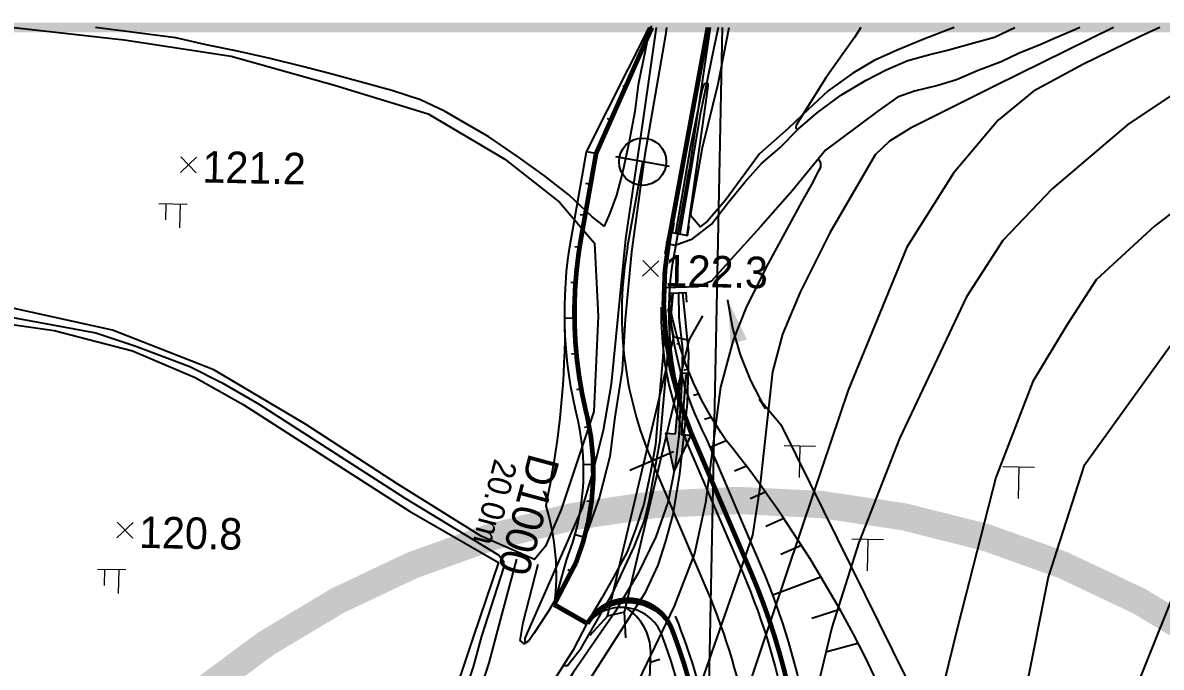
# Model space of a CAD drawing. Header units: metres. Extents: x 3558 to 3726, y 2272 to 2391.
# Drawn here: x 3689.84 to 3701.88, y 2324.76 to 2331.57 of the extents above; entities that cross this region are included whole.
import ezdxf
from ezdxf.enums import TextEntityAlignment as Align
from ezdxf.lldxf.tags import DXFTag

# ---------------------------------------------------------------- set-up
doc = ezdxf.new("R2010")
doc.units = ezdxf.units.M
doc.header["$LTSCALE"] = 0.3
for name, color, linetype in [('AB002', 7, 'Continuous'), ('AD006', 9, 'Continuous'), ('AE340', 8, 'Continuous'), ('BA003', 5, 'Continuous'), ('BA030', 5, 'Continuous'), ('CA-ALGN-CNTL-부체18', 2, 'Continuous'), ('CA-ALGN-STSM-부체18', 2, 'Continuous'), ('CA-BORD-ROAD-부체18', 7, 'Continuous'), ('CA002', 7, 'Continuous'), ('CA003', 8, 'Continuous'), ('CA004', 82, 'Continuous'), ('CA005', 81, 'Continuous'), ('CD-DRAN-PIPC', 4, 'Continuous'), ('CD-SDLB-TYP2', 3, 'H-DICHB02'), ('CD-SDLL-TYP4', 4, 'H-DICHL04'), ('CD-SDLO-TYP1', 4, 'H-DICHO01'), ('CD-TEXT', 3, 'Continuous'), ('CE-SLOP-BORD', 4, 'Continuous'), ('CE-SLOP-CUTT', 2, 'Continuous'), ('CE-SLOP-FILL', 1, 'Continuous'), ('CZ-GRID', 1, 'Continuous'), ('CZ-HIDL', 2, 'A-DASHD01'), ('CZ-LIN1', 7, 'Continuous'), ('DA001', 80, 'A-DASHD01'), ('DAA001', 3, 'Continuous')]:
    doc.layers.add(name, color=color, linetype=linetype)
doc.styles.add('GHS', font='돋움.ttf')
doc.styles.add('GTXT', font='돋움.ttf')
doc.styles.get("Standard").update_dxf_attribs({"font": '돋움.ttf'})
doc.styles.add('굴림', font='돋움.ttf')
tags = doc.linetypes.add('A-DASHD01', pattern=[0.75, 0.5, -0.25]).pattern_tags.tags
tags[6:7] = [DXFTag(74, 4), DXFTag(75, 0), DXFTag(340, '0'), DXFTag(46, 1.0), DXFTag(50, 0.0), DXFTag(44, 0.0), DXFTag(45, 0.0)]
tags[4:5] = [DXFTag(74, 4), DXFTag(75, 0), DXFTag(340, '0'), DXFTag(46, 1.0), DXFTag(50, 0.0), DXFTag(44, 0.0), DXFTag(45, 0.0)]
doc.linetypes.add('H-DICHB01', pattern='A,1e-05,[43,kscals.shx,S=0.1,R=0,X=0,Y=0],-0.666667,["B1",Standard,S=0.2,R=0,X=0,Y=-0.1],-0.383333', length=1.05001)
doc.linetypes.add('H-DICHB02', pattern='A,1e-05,[43,kscals.shx,S=0.1,R=0,X=0,Y=0],-0.633333,["B2",Standard,S=0.2,R=0,X=0,Y=-0.1],-0.416667', length=1.05001)
doc.linetypes.add('H-DICHL04', pattern='A,0.9,[32,kscals.shx,S=0.1,R=0,X=0,Y=0],-0.333333,["L4",Standard,S=0.2,R=0,X=0,Y=-0.1],-0.416667', length=1.65)
doc.linetypes.add('H-DICHO01', pattern='A,0.5,[32,kscals.shx,S=0.1,R=0,X=0,Y=0],-0.366667,["L1/O",Standard,S=0.2,R=0,X=0,Y=-0.1],-0.783333', length=1.65)
doc.linetypes.add('H-DICHV02', pattern='A,0.9,[32,kscals.shx,S=0.1,R=0,X=0,Y=0],-0.3,["V2",Standard,S=0.2,R=0,X=0,Y=-0.1],-0.45', length=1.65)

# ---------------------------------------------------------------- blocks, each defined once
blk = doc.blocks.new('CA002')
at = {"layer": 'CA002', "color": 8, "lineweight": 0}
for points in [[(-0.5, 0.5), (0.5, -0.5)], [(0.5, 0.5), (-0.5, -0.5)]]:
    blk.add_lwpolyline(points, dxfattribs=at)
blk = doc.blocks.new('AB002')
at = {"layer": 'AB002', "color": 8, "lineweight": 0, "flags": 128}
for points in [[(0, 0), (0, 2)], [(-1, 0), (1, 0)]]:
    blk.add_lwpolyline(points, dxfattribs=at)
blk = doc.blocks.new('CASTAMM')
blk.add_line((0, -1.5), (0, 1.5))
blk.add_circle((0, 0), 1.3)
at = {"style": 'GTXT', "flags": 1}
for tag, p in [('STA_DST', (0, -3.624746947281125)), ('XSEC_DAT', (0, -6.854719476030255))]:
    blk.add_attdef(tag, text='', height=2.5, dxfattribs=at).set_placement(p, align=Align.MIDDLE)

msp = doc.modelspace()

# ---------------------------------------------------------------- hatches: boundary and pattern name
at = {"layer": 'BA030'}
msp.add_hatch(color=7, dxfattribs=at).paths.add_polyline_path([(3696.742292429743, 2327.228445066099), (3696.796914625999, 2327.874138813648), (3696.855289645056, 2327.869200603), (3696.800667448805, 2327.223506855451), (3696.903978448414, 2327.214767304058), (3696.728493886563, 2326.839423654359), (3696.638981430143, 2327.237184617511)])

# ---------------------------------------------------------------- linework, layer by layer
at = {"layer": 'AD006', "flags": 128}
for points, elevation in [([(3696.647894089257, 2331.523073141995), (3696.637684200484, 2331.44088407573), (3696.417033480952, 2330.180105245092), (3696.277806240482, 2329.152720919166), (3696.208364315928, 2328.442318031018), (3696.179034032697, 2327.9011354155), (3696.098961645946, 2327.405992819237), (3696.048807623743, 2326.988591977218), (3695.940129209031, 2326.562377891813), (3695.834023272985, 2326.262804348085), (3695.716083834508, 2325.955136128589), (3695.568049038315, 2325.643078211622), (3695.398859770256, 2325.356455167637), (3695.245682860557, 2325.119517175532), (3695.192435975172, 2325.042249298956), (3695.141803167998, 2325.011604615643), (3695.099121891832, 2325.044144809553), (3695.133042119141, 2325.236828996633), (3695.290536122202, 2325.850423664743)], 20.18999999879786), ([(3701.015763100005, 2331.523073141993), (3700.969803646225, 2331.501248662987), (3700.752918630957, 2331.410634700782), (3700.601494087095, 2331.342029171678), (3700.366177974534, 2331.246788573157), (3700.182687114411, 2331.158830288719), (3699.940807255392, 2331.068724052567), (3699.710422414774, 2330.970049263009), (3699.515808868688, 2330.90898908406), (3699.267872989264, 2330.849012054033), (3699.088256349429, 2330.787647239452), (3698.880184577543, 2330.638508884743), (3698.328399660577, 2330.227963766337), (3697.977969029319, 2329.799992407778), (3697.640116565368, 2329.416774829141), (3697.462791022002, 2329.222002636008), (3697.268328371822, 2329.004240406083), (3697.121707457431, 2328.843851722933), (3696.977083598852, 2328.781776091888), (3696.628449776804, 2328.770520856131), (3696.624572712687, 2328.415526378047), (3696.608489813699, 2328.034107672122), (3696.578797793, 2327.721312841414), (3696.556008002794, 2327.42004687751), (3696.531450344465, 2327.113815793265), (3696.477135812454, 2326.819858240691), (3696.405345689589, 2326.486247422152), (3696.323448332873, 2326.229524396613), (3696.230089806159, 2325.983036247399), (3696.084432149358, 2325.705937263274), (3695.95835643557, 2325.490119894632), (3695.813240353225, 2325.239682077172), (3695.657110881274, 2324.939457662631), (3695.467688799389, 2324.641576539079)], 20.21666666546294), ([(3697.086706318339, 2331.523073141995), (3697.044620978504, 2331.285920951786), (3696.815537099179, 2330.020312394421), (3696.646360489582, 2329.241920999568), (3696.739336088887, 2329.223362259807), (3696.922386919764, 2329.289658346327), (3697.120562299365, 2329.443998760212), (3697.30036652733, 2329.678728854943), (3697.472963889174, 2329.886933176623), (3697.652023452261, 2330.085004167179), (3697.845436801937, 2330.251110386694), (3698.041227290999, 2330.452175539052), (3698.241441325953, 2330.624811656616), (3698.49531617828, 2330.813027854442), (3698.758478151633, 2330.96604818058), (3698.967403884757, 2331.075160936894), (3699.196156250861, 2331.175535897775), (3699.41569694389, 2331.232755704834), (3699.616772691223, 2331.283682552659), (3699.856546198078, 2331.352160439295), (3700.113016782505, 2331.421966164815), (3700.328989129912, 2331.523073141993)], 20.83166666542632), ([(3695.061565163387, 2325.903418109021), (3694.904849673605, 2325.328148867995), (3694.76764843003, 2324.810828596625), (3694.564723678971, 2324.176485637492), (3694.473640746433, 2323.959957452375), (3694.344992553983, 2323.617499542055), (3694.236434030597, 2323.361318090972), (3694.026300349916, 2323.438935046558), (3693.676974057511, 2323.557720695123), (3693.454837632381, 2323.61891136037), (3693.244162377244, 2323.669867149291), (3692.991930594403, 2323.726668117046), (3692.790711702314, 2323.750759648873), (3692.537464467362, 2323.757570929116), (3692.307342662827, 2323.753910394219), (3692.113338388009, 2323.722844027781), (3691.887267796925, 2323.672424905999), (3691.690987927921, 2323.611398575454), (3691.3921484541, 2323.507446278776), (3690.929772395612, 2323.395146865214), (3690.61627449957, 2323.308162433333), (3690.375443941061, 2323.269712207611), (3689.884292612598, 2323.218009690315), (3689.106676887197, 2323.097110718782)], 20.69666666543436)]:
    msp.add_lwpolyline(points, dxfattribs=dict(at, elevation=elevation))
at = {"layer": 'AE340', "flags": 128}
for points, elevation in [([(3696.722677034502, 2329.454567561781), (3696.704866529806, 2329.356166413801), (3696.868868443092, 2329.326482239338), (3696.886678947773, 2329.424883387308)], 20.33166666545609), ([(3696.860764097944, 2328.620038279807), (3696.856049890374, 2328.719927099236), (3696.689568524666, 2328.712070086603), (3696.694282732246, 2328.612181267174)], 20.19499999879756)]:
    msp.add_lwpolyline(points, dxfattribs=dict(at, elevation=elevation))
at = {"layer": 'BA003', "color": 253, "flags": 128}
for points, elevation in [([(3697.191963276689, 2331.523073141995), (3697.143069424213, 2331.290589187642), (3697.004081966397, 2330.603270130362), (3696.92088002423, 2330.118193168406), (3696.786867486454, 2329.34132432657)], 20.33166666545609), ([(3696.77280920752, 2328.715998592924), (3696.777223550221, 2328.462435860838), (3696.815343043058, 2328.12325840183), (3696.807380917086, 2327.813356187712), (3696.791222570145, 2327.510288507276), (3696.778396869041, 2327.207153130033), (3696.738605365631, 2326.889562421), (3696.662602538443, 2326.512694903429), (3696.535045246046, 2326.141875655123), (3696.343693805161, 2325.749014125313), (3696.103815909271, 2325.347136261704), (3695.887529570296, 2325.039798775108), (3695.657269528321, 2324.701071940321), (3695.42833732523, 2324.345648027956), (3695.225897046786, 2323.981350926563), (3695.075206572831, 2323.702687164731), (3694.7751534638, 2323.128662563489)], 20.19499999879756)]:
    msp.add_lwpolyline(points, dxfattribs=dict(at, elevation=elevation))
at = {"layer": 'BA030', "color": 7, "elevation": 20.19499999879756}
msp.add_lwpolyline([(3696.742292429743, 2327.228445066099), (3696.796914625999, 2327.874138813648), (3696.855289645056, 2327.869200603), (3696.800667448805, 2327.223506855451), (3696.903978448414, 2327.214767304058), (3696.728493886563, 2326.839423654359), (3696.638981430143, 2327.237184617511), (3696.742292429753, 2327.228445066109)], dxfattribs=at)
at = {"layer": 'CA-ALGN-CNTL-부체18', "color": 1}
for p, q in [((3696.23478432284, 2329.20266370453), (3696.394759747064, 2330.104893757603)), ((3697.075661874002, 2325.57815350378), (3696.496882532766, 2326.928373656212))]:
    msp.add_line(p, q, dxfattribs=at)
for centre, radius, start, end in [((3700.173350686894, 2328.504312078167), 3.999999999761835, 169.9453222833094, 203.2026615441427), ((3690.948214950459, 2322.951589467192), 6.666666666269725, 356.4944189415565, 23.20266154414269)]:
    msp.add_arc(centre, radius, start, end, dxfattribs=at)
at = {"layer": 'CA-ALGN-STSM-부체18'}
msp.add_line((3696.260122919336, 2326.846256458754), (3696.720502656697, 2327.041321825752), dxfattribs=at)
msp.add_line((3696.260122919336, 2326.846256458754), (3696.720502656697, 2327.041321825752), dxfattribs=at)
at = {"layer": 'CA-BORD-ROAD-부체18', "color": 1, "lineweight": 0, "const_width": 0.04999999999702293}
for points in [[(3695.902438951559, 2330.192187710897), (3696.492405929436, 2331.523073141995)], [(3695.807604463855, 2327.416291442783), (3695.796102119322, 2327.460427517829), (3695.756418658878, 2327.643666124559), (3695.724402373849, 2327.828398692122), (3695.700108840024, 2328.014304550663), (3695.683580227581, 2328.201060993654), (3695.674845227873, 2328.38834383806), (3695.673919003634, 2328.575827987083), (3695.680803162657, 2328.763187994514), (3695.695485755014, 2328.950098629597), (3695.717941293778, 2329.136235441661), (3695.742463527335, 2329.289957657824), (3695.74246471118, 2329.289964334482), (3695.902438951559, 2330.192187710897)], [(3696.994327697609, 2320.79498680018), (3697.103342840433, 2322.574523914159), (3697.103342394095, 2322.574516628234), (3697.110844875797, 2322.728497162082), (3697.114495880919, 2322.882616574911), (3697.114293161188, 2323.036779093554), (3697.110236843283, 2323.190888371456), (3697.102329462283, 2323.344848095343), (3697.090575960033, 2323.498562045379), (3697.074983682101, 2323.65193415535), (3697.064565006448, 2323.737744519232), (3697.064565006448, 2323.737744519232), (3697.043001917515, 2323.890391682482), (3697.017629785129, 2324.042452124904), (3696.988464466032, 2324.193830813668), (3696.95552418761, 2324.344433142028), (3696.918829536458, 2324.49416498843), (3696.878403445539, 2324.642932775355), (3696.834271179853, 2324.790643527749), (3696.786460320618, 2324.93720493123), (3696.735000748074, 2325.08252538968), (3696.707928206569, 2325.153302697313)]]:
    msp.add_lwpolyline(points, dxfattribs=at)
for points in [[(3697.929682442279, 2324.570299683896), (3697.887037307158, 2324.744312370249), (3697.840055633935, 2324.917204663157), (3697.788766784619, 2325.08886851055), (3697.73320281308, 2325.259196628105), (3697.673398444988, 2325.428082566298), (3697.609391056123, 2325.595420776928), (3697.541220649024, 2325.761106679043), (3697.535220393269, 2325.775145806529), (3697.535221425989, 2325.775143397322), (3697.469557253028, 2325.928329738489), (3696.956441052033, 2327.12536595896), (3696.956438617099, 2327.12537163937), (3696.907061926469, 2327.240561311832), (3696.907061926469, 2327.240561311832), (3696.90706192645, 2327.240561311822, -0.1476493175165864), (3696.676025023804, 2329.298789955069), (3696.645051652428, 2329.129918743452), (3697.083990055537, 2331.523073141995)], [(3696.707928582697, 2325.153301713979, 0.6387781729724461), (3695.811260907404, 2325.224341093867)]]:
    msp.add_lwpolyline(points, format="xyb", dxfattribs=at)
at = {"layer": 'CA-BORD-ROAD-부체18', "color": 1, "lineweight": 0, "const_width": 0.04999999999702293, "elevation": -40.37999999759572}
msp.add_lwpolyline([(3695.689073240748, 2325.865894698686, 0.1522037648343106), (3695.807604463855, 2327.416291442783)], format="xyb", dxfattribs=at)
at = {"layer": 'CA-BORD-ROAD-부체18', "color": 1, "lineweight": 0, "const_width": 0.04999999999702293, "elevation": 20.18999999879786}
for points in [[(3695.689073240748, 2325.865894698686), (3695.45857091877, 2325.425577965014)], [(3695.45857091877, 2325.425577965014), (3695.811260907404, 2325.224341093867)]]:
    msp.add_lwpolyline(points, dxfattribs=at)
at = {"layer": 'CA004', "elevation": 20.83333333209289, "flags": 128}
msp.add_lwpolyline([(3701.862407268837, 2331.523073141992), (3701.660141372744, 2331.432662043604), (3701.047186338498, 2331.132562433065), (3700.526514505133, 2330.848973566779), (3700.152526308221, 2330.544019767501), (3699.681401397687, 2329.983644728793), (3699.187414393803, 2329.203109956334), (3698.568202688281, 2327.689705600181), (3698.203326462926, 2326.614758660323), (3697.469884476645, 2324.434641949183), (3697.34505722118, 2324.027813263938), (3697.305351875235, 2323.800666286854), (3697.309597351161, 2323.585578570434), (3697.721793991408, 2322.735561821919), (3697.766490245673, 2322.60162240711), (3697.725652909858, 2322.396861417088), (3697.639957772385, 2322.251531743674), (3697.47313791023, 2322.169305456749), (3696.878054886828, 2322.113689476957), (3694.339335269725, 2322.145908314359), (3689.019167187794, 2322.019172414877)], dxfattribs=at)
at = {"layer": 'CA005', "flags": 128}
for points, elevation in [([(3696.538333365822, 2331.523073141995), (3696.397486312283, 2330.53578291385), (3696.213681320316, 2329.290401625674), (3696.061289045557, 2327.755407434358), (3695.976696752539, 2327.263072648371), (3695.865090265092, 2326.817895566015), (3695.754997522823, 2326.447261702185), (3695.148948375869, 2325.070630683208), (3695.147823379693, 2325.015248250888)], 20.33333333212266), ([(3701.370654356878, 2331.523073141993), (3700.120979594406, 2330.906099437299), (3699.224401451012, 2330.458241963683), (3699.003418216562, 2330.321311075969), (3698.853455925565, 2330.177783854103), (3698.371956875923, 2329.353050973795), (3698.060147473417, 2328.727114507121), (3697.874092657275, 2328.280754744304), (3697.766655733072, 2327.885432310637), (3697.628555038181, 2326.636916397161), (3697.556869941091, 2326.159542656031), (3696.879511238375, 2324.218090845795)], 20.66666666543615), ([(3698.701692731244, 2331.523073141994), (3698.632184969027, 2331.41861774102), (3698.330737648143, 2330.990993594996), (3698.017209530758, 2330.489559976387), (3698.013182442493, 2330.464956822036), (3698.030344401332, 2330.440999460585)], 20.4999999987794), ([(3706.499767588692, 2331.523073141991), (3704.631973811846, 2330.434870501439), (3703.832126174406, 2329.894402366592), (3702.676854982067, 2328.990010146948), (3701.963653910825, 2328.146227253274), (3701.056435120595, 2326.888849072809), (3700.678882860651, 2325.7142967611), (3700.191204378072, 2323.260745753975), (3700.152362282663, 2322.671172945579), (3700.182531140627, 2322.242325171214), (3700.246993796463, 2322.118897108533), (3700.386781513868, 2322.008449005036), (3700.57990784769, 2321.929155184052), (3700.87566382392, 2321.875043462404), (3702.373777679491, 2321.670707748067), (3706.5510920591, 2321.045970467514), (3711.448471458, 2320.332651951436), (3712.952291755829, 2320.059127788185), (3713.742173516767, 2319.861664726185)], 21.33333333206312), ([(3713.742173516768, 2319.995938339839), (3712.23619158318, 2320.319590636903), (3708.296279284757, 2320.939192540277), (3703.976526775921, 2321.614119303976), (3702.648537391272, 2321.879140450611), (3702.286175665003, 2322.013458729954), (3702.034559842464, 2322.129657709389), (3701.86324577089, 2322.291834578858), (3701.638715019299, 2322.688658257364), (3701.56193956522, 2322.789955079053), (3701.433325247061, 2323.065783009879), (3701.356341354035, 2323.411091999077), (3701.343846409139, 2323.702073355446), (3701.410296815248, 2324.036453499646), (3702.344222110249, 2326.370610680768), (3702.949155117579, 2327.546296649745), (3703.501421881435, 2328.462937838069), (3704.023431230636, 2329.032246437377), (3704.450315457924, 2329.487504794681), (3705.181056907938, 2330.052573370459), (3705.863058554511, 2330.502649468511), (3706.635946311036, 2330.858093506257), (3707.997616162136, 2331.52307314199)], 21.49999999871986), ([(3702.46506968413, 2331.128389229037), (3701.524183126561, 2330.497999773746), (3700.721508960383, 2329.818410250275), (3700.19997060792, 2329.27228834743), (3699.816645170366, 2328.67696636577), (3699.108356335959, 2327.181495259833), (3698.67915346104, 2326.082269194545), (3698.395214455079, 2325.181768415116), (3698.135102802066, 2324.107223403757), (3698.040519576941, 2323.632974430131), (3698.057819506646, 2323.299233110978), (3698.14144856957, 2322.982471850198), (3698.256655460142, 2322.505059785833), (3698.298368672092, 2322.242113688862), (3698.296321791747, 2322.141347824811), (3698.261088135778, 2322.061417872222), (3698.179228289687, 2322.002596098436), (3698.077893047416, 2321.977772657351), (3697.933925510844, 2321.969271804849), (3692.856910232972, 2321.939875439983), (3690.291733634227, 2321.833936162845), (3685.094138657851, 2321.554290258479)], 20.99999999874963), ([(3696.745950548544, 2329.348730249462), (3696.904245278344, 2330.271398357913), (3697.019565150646, 2330.838064351249), (3697.026556769892, 2330.869557533572), (3697.037727040004, 2330.904862151455), (3697.052906703604, 2330.931725010419), (3697.063439920551, 2330.935691204333), (3697.077023089657, 2330.935415286271), (3697.082141394829, 2330.930086028639), (3697.084018771631, 2330.919597316424), (3697.084745738333, 2330.903907049741), (3697.054443946884, 2330.69864862848), (3696.860148034038, 2329.32806062424)], 20.33333333212266), ([(3698.250822711609, 2330.133221157441), (3698.256710857625, 2330.125001557121), (3698.273695283378, 2330.092919059122), (3698.272692841909, 2330.043569872181), (3698.250678886422, 2330.001700028899), (3698.177370491375, 2329.865659307872), (3698.077076901778, 2329.682681488574), (3697.7222645268, 2329.030438577617), (3697.491402894303, 2328.573839313069), (3697.351227748904, 2328.218114825503), (3697.218694353864, 2327.72331731461), (3697.057842498618, 2326.501809441395), (3696.940987588592, 2325.964981092135), (3696.726820930002, 2325.408735014358), (3695.682238438795, 2323.22837953021), (3695.488161294006, 2322.846702778465), (3695.377306532274, 2322.687990137557), (3695.269779320596, 2322.627372200835), (3695.039962425853, 2322.615671741781), (3694.836357301519, 2322.598708802245), (3694.789082154097, 2322.584986506075), (3694.753432348083, 2322.565154361239), (3694.705322429872, 2322.510337137367), (3694.47549138311, 2322.21432117133)], 20.4999999987794), ([(3702.511097331793, 2329.967629666424), (3701.804019284261, 2329.425277081411), (3701.189239821634, 2328.857852942912), (3700.877847100249, 2328.377051908955), (3700.51771406017, 2327.781258814751), (3700.125910075175, 2326.768572239115), (3699.726511226731, 2325.196865129876), (3699.338251847737, 2323.618905368243), (3699.174782912347, 2322.893500484737), (3699.151806908746, 2322.735982097771), (3699.139203952815, 2322.601380760285), (3699.129619091774, 2322.460445185974), (3699.146228865859, 2322.285375154794), (3699.182178053651, 2322.069589446623), (3699.199061212432, 2321.907954805793), (3699.183711858923, 2321.814179629785), (3699.135175729796, 2321.741240365248), (3699.040286802654, 2321.702845035013), (3698.885333698069, 2321.685831217822), (3698.595130584096, 2321.678334597112), (3696.491854610717, 2321.726856602788), (3690.87171107519, 2321.725565265042), (3687.442082807119, 2321.545080553274)], 21.16666666540638), ([(3696.816918280734, 2328.718080300643), (3696.880198978596, 2328.077351245183), (3696.863651326981, 2327.548877902555), (3696.784637732701, 2326.806662913319), (3696.711995311731, 2326.378117452116), (3696.63649247751, 2326.094907649308), (3696.555770286199, 2325.840858940996), (3696.418348366171, 2325.545905917422), (3695.661200191977, 2324.361494395795), (3694.743742925668, 2322.649201592708), (3694.461290487319, 2322.214146495973)], 20.33333333212266), ([(3695.557416698977, 2324.782680719101), (3695.599955368916, 2324.781816621242), (3695.743542413819, 2324.965335005939), (3696.072161841203, 2325.536608571399), (3696.306065113493, 2326.035232160491), (3696.414264618761, 2326.312686931271), (3696.465029682192, 2326.516734413605), (3696.580610984648, 2327.157587647829), (3696.716136832286, 2328.713323965848)], 20.33333333212266), ([(3689.699213470833, 2328.466646227129), (3690.615344365123, 2328.297759197208), (3691.036889883818, 2328.156598709602), (3691.607250248585, 2327.941696382246), (3691.948533018131, 2327.766806825803), (3692.333109869552, 2327.546838404517), (3693.877922667052, 2326.551914952976), (3694.873641093066, 2325.948259171003), (3694.925414034914, 2325.885328523433), (3694.923978097424, 2325.814638762663), (3694.691817690714, 2325.091484855183), (3694.602328365551, 2324.767366425114), (3694.372896023771, 2324.081349505934)], 20.16666666546592)]:
    msp.add_lwpolyline(points, dxfattribs=dict(at, elevation=elevation))
at = {"layer": 'CD-DRAN-PIPC', "lineweight": -3, "ltscale": 10}
for points in [[(3696.722517832586, 2328.255756273275), (3696.665603743774, 2328.550913733564)], [(3696.884692343616, 2328.217321838927), (3697.028840336845, 2328.477827516575)], [(3696.022575572856, 2325.302342344769), (3696.722517832586, 2328.255756273275)], [(3696.722517832586, 2328.255756273275), (3696.884692343616, 2328.217321838927)], [(3696.204054495922, 2325.345363085564), (3696.884692343616, 2328.217321838927)], [(3696.022575572851, 2325.302342344769), (3695.834539555909, 2325.097752459722)], [(3696.204054495912, 2325.345363085564), (3696.022575572851, 2325.302342344769)], [(3696.216091902141, 2325.073437060296), (3696.204054495912, 2325.345363085564)]]:
    msp.add_lwpolyline(points, dxfattribs=at)
at = {"layer": 'CD-SDLB-TYP2', "color": 4, "linetype": 'H-DICHB01', "ltscale": 10, "flags": 128}
msp.add_lwpolyline([(3700.286589554521, 2322.10451104508, -0.1172030567329491), (3700.187437374018, 2322.431409774993), (3700.188482494555, 2322.421694860517), (3700.007100236239, 2322.956008360406), (3699.478043677187, 2324.0479570533), (3699.478043677187, 2324.0479570533), (3699.478043677192, 2324.047957053291), (3699.478043677192, 2324.047957053291), (3699.478043677192, 2324.047957053291), (3699.478043677192, 2324.047957053291), (3699.478043677192, 2324.047957053291), (3697.868509312744, 2327.305257322367), (3697.868509312744, 2327.305257322367), (3697.868509312744, 2327.305257322367), (3697.868509312744, 2327.305257322367), (3697.868509312744, 2327.305257322367), (3697.868509312744, 2327.305257322367), (3697.628264397651, 2327.593667428202), (3697.690045059816, 2327.501454735765), (3697.536690373086, 2327.791723473511), (3697.4273289578, 2328.065171862212), (3697.347879716396, 2328.344623668853), (3697.295478202873, 2328.639836335766), (3697.294929798809, 2328.644275353209)], format="xyb", dxfattribs=at)
at = {"layer": 'CD-SDLL-TYP4', "linetype": 'H-DICHL04', "ltscale": 10, "flags": 128}
for points in [[(3696.590775582365, 2328.568315364148), (3696.591186378455, 2328.41148413294), (3696.604693884542, 2328.188473201119), (3696.630619935606, 2327.966077203444), (3696.672021690157, 2327.745446848145), (3696.747145333286, 2327.457187116267), (3696.851396120056, 2327.160848036174, 0.005163082750133623), (3696.879847965484, 2327.092533908504), (3697.458627306725, 2325.742313756072, -0.1170671282532481), (3698.01829428354, 2322.518473629255), (3697.910801050031, 2320.763779798932)], [(3696.739678479754, 2325.301366091516, -0.1121215968241004), (3697.186520244349, 2322.569428433715), (3697.079027011667, 2320.814734616872)]]:
    msp.add_lwpolyline(points, format="xyb", dxfattribs=at)
at = {"layer": 'CD-SDLO-TYP1', "linetype": 'Continuous'}
msp.add_lwpolyline([(3697.410135880549, 2328.202557975111, 0.1799999999892824, 0, 0), (3697.295478204424, 2328.639836335725, 0, 0, 0)], format="xyseb", dxfattribs=at)
at = {"layer": 'CE-SLOP-BORD', "color": 11}
for points in [[(3695.712948451877, 2327.366116279051, -0.1067358792725007), (3695.640717229597, 2329.307998408179), (3695.800692653821, 2330.210228461242), (3696.462697187694, 2331.523073141995)], [(3695.689073240748, 2325.865894698686, 0.157239338335784), (3695.796102119456, 2327.460427517302), (3695.796102119322, 2327.460427517829), (3695.756418658878, 2327.643666124559), (3695.724402373849, 2327.828398692122), (3695.700108840024, 2328.014304550663), (3695.683580227581, 2328.201060993654), (3695.674845227873, 2328.38834383806), (3695.673919003634, 2328.575827987083), (3695.680803162657, 2328.763187994514), (3695.695485755014, 2328.950098629597), (3695.717941293778, 2329.136235441661), (3695.742463527335, 2329.289957657824), (3695.74246471118, 2329.289964334482), (3695.902438951559, 2330.192187710897)], [(3698.118744559627, 2320.751041094449), (3698.226237793327, 2322.505734927932, 0.1170671282579169), (3697.650110023121, 2325.824393882135), (3697.071330681829, 2327.174614034694, -0.00104731610651466), (3697.065787463516, 2327.18762084202, -0.1048427595724449), (3696.67646988398, 2328.63279778799)], [(3699.763892650559, 2321.552209576779, 0.1036382103360521), (3698.277769370586, 2325.719113949875, 0.03470975066689215), (3697.278481892879, 2327.159800193999, -0.1154157858358543), (3696.676469883979, 2328.63279778795, 2.081215106579677)], [(3695.573198592488, 2328.333202512101, -0.04899450314602364), (3695.37050045171, 2326.469318662583, -0.1073004127436643), (3695.45857091877, 2325.425577965014, 5.859242660126003)], [(3695.764823869924, 2320.89524323907), (3696.43239894993, 2323.656490091095), (3696.479418193344, 2324.922678044659, 0.2583351004654075), (3696.215398935745, 2325.393231071978)], [(3695.811260907404, 2325.224341093867, -0.5907745449916942), (3696.719423314963, 2325.124359999662, 0.358403250005904)], [(3696.896819467191, 2320.825896725595), (3696.993449136371, 2322.403256330519, 0.1024279435700675), (3696.608335593051, 2325.078734225636, 0.5932025958763623), (3695.811260907404, 2325.224341093867)], [(3696.995849607836, 2320.819830098663), (3697.103342840424, 2322.574523913966, 0.1057049436169448), (3696.719423314963, 2325.124359999662)]]:
    msp.add_lwpolyline(points, format="xyb", dxfattribs=at)
for points in [[(3695.902438951559, 2330.192187710897), (3696.492405929436, 2331.523073141995)], [(3697.109324777111, 2331.523073141995), (3696.887080542569, 2330.017599804309)], [(3697.887037307158, 2324.744312370249), (3697.840055633935, 2324.917204663157), (3697.788766784619, 2325.08886851055), (3697.73320281308, 2325.259196628105), (3697.673398444988, 2325.428082566298), (3697.609391056123, 2325.595420776928), (3697.541220649024, 2325.761106679043), (3697.535220393269, 2325.775145806529), (3697.535221425989, 2325.775143397322), (3697.469557253028, 2325.928329738489), (3696.956441052033, 2327.12536595896), (3696.956438617099, 2327.12537163937), (3696.950692525377, 2327.138854509241), (3696.950692525377, 2327.138854509241), (3696.896611962602, 2327.274278204141), (3696.848219359345, 2327.411837065592), (3696.805598718401, 2327.55129231065), (3696.76882402323, 2327.692401864573), (3696.737959109546, 2327.83492078091), (3696.713057554528, 2327.978601666808), (3696.694162583773, 2328.123195112337), (3696.681306996314, 2328.268450123552), (3696.674513107653, 2328.414114558082), (3696.673792711022, 2328.559935562884), (3696.679147056933, 2328.705660013095), (3696.690566850986, 2328.851034951495), (3696.708032270023, 2328.995808027556), (3696.727105118345, 2329.115369751236), (3696.72710630219, 2329.115376427894), (3696.887080542569, 2330.017599804309)]]:
    msp.add_lwpolyline(points, dxfattribs=at)
at = {"layer": 'CE-SLOP-BORD', "color": 11, "elevation": -40.37999999759572}
msp.add_lwpolyline([(3695.593049750633, 2325.904068866952, 0.1493807293112568), (3695.712948451877, 2327.366116279051, 0.1522037648344264)], format="xyb", dxfattribs=at)
at = {"layer": 'CE-SLOP-BORD', "color": 11, "elevation": 20.18999999879786}
for points in [[(3695.45857091877, 2325.425577965014), (3695.593049750633, 2325.904068866952)], [(3695.689073240748, 2325.865894698686), (3695.45857091877, 2325.425577965014)], [(3695.451575578723, 2325.41221512661), (3695.811260907404, 2325.224341093867)]]:
    msp.add_lwpolyline(points, dxfattribs=at)
at = {"layer": 'CE-SLOP-CUTT', "color": 11}
for p, q in [((3696.689798185787, 2328.462146204212), (3696.708836332385, 2328.462376647151)), ((3696.78121570195, 2328.17959035798), (3696.756035051179, 2328.177179868937)), ((3696.873842243641, 2327.908092734174), (3696.834079320999, 2327.900907596121)), ((3696.985122399405, 2327.648988981655), (3696.932212295671, 2327.634794504445)), ((3697.11348668916, 2327.403170829953), (3697.049166850753, 2327.380024302138)), ((3697.108849852183, 2327.087086480917), (3697.278481892879, 2327.159800193999)), ((3697.490403289003, 2326.88797456661), (3697.365290671508, 2326.834344350679)), ((3697.693485664424, 2326.612360044076), (3697.532495960136, 2326.543350916324)), ((3697.887895737839, 2326.333028091289), (3697.695365097759, 2326.250498766845)), ((3698.073776629321, 2326.050040057451), (3697.853969644413, 2325.955818576833)), ((3697.769801923931, 2325.527313430435), (3698.277769370586, 2325.719113949875)), ((3698.477128314551, 2325.371897437591), (3698.183568787517, 2325.277527316866)), ((3698.667857780717, 2325.013733465738), (3698.330361753591, 2324.923578335229)), ((3696.475454661921, 2324.815943538114), (3696.575516718637, 2324.849694761605))]:
    msp.add_line(p, q, dxfattribs=at)
at = {"layer": 'CE-SLOP-FILL', "color": 11}
for p, q in [((3696.495987028173, 2331.531151614721), (3696.482577812003, 2331.533529217896)), ((3696.356854988597, 2331.217288616595), (3696.334626253033, 2331.22123001867)), ((3696.215663768073, 2330.898780385728), (3696.184189162459, 2330.903684308118)), ((3696.063767642016, 2330.556123340852), (3696.020978721214, 2330.559176345779)), ((3695.902438951559, 2330.192187710897), (3695.800692653821, 2330.210228461252)), ((3695.844242982697, 2329.863973847231), (3695.793369833827, 2329.872994222403)), ((3695.786047013829, 2329.535759983554), (3695.73517386496, 2329.544780358736)), ((3695.727631511434, 2329.196980386846), (3695.676262824147, 2329.204983920204)), ((3695.685620511008, 2328.824513244035), (3695.633655404726, 2328.828220973101)), ((3695.674541334344, 2328.449857257104), (3695.570354541902, 2328.448596151616)), ((3695.694685813763, 2328.075579209873), (3695.642825678006, 2328.070614751633)), ((3695.745914138003, 2327.70427675164), (3695.694647194171, 2327.695012843351))]:
    msp.add_line(p, q, dxfattribs=at)
for points in [[(3695.778858536849, 2327.298950016604), (3695.829304261636, 2327.308397114331)], [(3695.769503883091, 2326.905349794501), (3695.872584976949, 2326.908493539012)], [(3695.803651459266, 2326.522813870009), (3695.854972209607, 2326.516609222046)], [(3695.680869264178, 2326.16617635704), (3695.780602047384, 2326.138750837353)], [(3695.605410332227, 2325.795683752562), (3695.643495656064, 2325.778830182177)]]:
    msp.add_lwpolyline(points, dxfattribs=at)
at = {"layer": 'CZ-GRID', "color": 251, "flags": 128}
msp.add_lwpolyline([(3696.685007730959, 2304.22708310426), (3697.239477501441, 2331.523073141995)], dxfattribs=at)
at = {"layer": 'CZ-HIDL', "ltscale": 10, "const_width": 0.288, "flags": 128}
msp.add_lwpolyline([(3688.421301990372, 2317.545397290578, -1), (3706.381526001994, 2317.545397290578, -1)], format="xyb", close=True, dxfattribs=at)
at = {"layer": 'CZ-LIN1', "const_width": 0.1}
msp.add_lwpolyline([(3673.56426194396, 2304.227083104277), (3713.742173516762, 2304.227083104248), (3713.742173516771, 2331.523073141987), (3673.564261943975, 2331.523073142006)], close=True, dxfattribs=at)
msp.add_lwpolyline([(3673.56426194396, 2304.227083104277), (3713.742173516762, 2304.227083104248), (3713.742173516771, 2331.523073141987), (3673.564261943975, 2331.523073142006)], close=True, dxfattribs=at)
at = {"layer": 'DA001', "color": 8, "flags": 128}
for points, elevation in [([(3695.92556329772, 2328.471400780444), (3695.876791372412, 2327.465517161565), (3695.53400194887, 2326.428931757531), (3695.36778074535, 2326.042227793341), (3695.251525975903, 2325.89955939102), (3694.688150182979, 2326.14938587372), (3693.80739736641, 2326.695719134223), (3692.830091614734, 2327.330698242209), (3691.863265429352, 2327.907119109287), (3690.791544099307, 2328.325637728954), (3689.721132262033, 2328.562425605496), (3688.601727843241, 2328.685184956068), (3688.139370130864, 2328.737919208084), (3688.034688671592, 2328.836732235085), (3687.712950891546, 2329.57508537307), (3687.235729603041, 2330.373275240151), (3686.787723613756, 2331.132530408885), (3686.672182504608, 2331.353255796038), (3686.692102931655, 2331.431200640684), (3687.414425365168, 2331.538219703297), (3688.494811886514, 2331.546279750318), (3689.684735691118, 2331.530443604788), (3690.913880483594, 2331.393785999166), (3692.045600033613, 2331.220766173855), (3693.137918758776, 2330.913518857161), (3694.126993159907, 2330.611702787332), (3694.939080501706, 2330.131777753525), (3695.514990018569, 2329.678321390936), (3695.884546280975, 2329.24239281373), (3695.92556329772, 2328.471400780444)], 20.18666666546473), ([(3696.471221572329, 2331.523073141995), (3696.422980985333, 2331.293547437553), (3696.348678329467, 2330.918312394497), (3696.31289643996, 2330.633980446986), (3696.251510435442, 2330.320162413026), (3696.183425290854, 2330.004813449772), (3696.116626385598, 2329.752784757346), (3696.047747225437, 2329.562477709648), (3695.986616505856, 2329.425357601684), (3695.85697405124, 2329.526344677648), (3695.614893945625, 2329.754641512223), (3695.357241510899, 2329.954915492837), (3695.081191827284, 2330.152229160063), (3694.768855371938, 2330.368617044249), (3694.518417554477, 2330.513733126589), (3694.300900014518, 2330.638176365867), (3694.046621825174, 2330.758365301268), (3693.741913919082, 2330.857907490856), (3693.410341755899, 2330.947993317399), (3693.09869777091, 2331.034340317263), (3692.798548804322, 2331.112118763721), (3692.456843310025, 2331.195742389022), (3692.111703624681, 2331.274434742375), (3691.779657583849, 2331.34119204808), (3691.459377348647, 2331.412711383716), (3690.611794588198, 2331.523073141998)], 20.22833333212891), ([(3699.68869132496, 2331.523073141994), (3699.658069026675, 2331.511224127382), (3699.3657256025, 2331.398804822508), (3699.084978741942, 2331.282815932963), (3698.842760398888, 2331.176046467647), (3698.616629862142, 2331.040611028714), (3698.356089718147, 2330.852530224502), (3698.143737545126, 2330.656802524925), (3697.932916301409, 2330.45437568528), (3697.629127209528, 2330.188823914073), (3697.270745047267, 2329.697667678288), (3697.081179820622, 2329.474804934398), (3697.003310423925, 2329.416374335957), (3696.900701468412, 2329.535149389546), (3697.028667785481, 2330.254365521081), (3697.194045622733, 2330.927812420578), (3697.309269429094, 2331.523073141995)], 20.47499999878089), ([(3694.608301296253, 2325.090789192756), (3694.383105076012, 2324.426892450377), (3694.052938263153, 2323.683444486086), (3693.745548582036, 2323.733030836565), (3693.471756146486, 2323.795270802321), (3693.187661137804, 2323.842716952242), (3692.862931259449, 2323.859315328429), (3692.571460142624, 2323.871904090708), (3692.257954495442, 2323.866603330161), (3691.972505550619, 2323.847396563407), (3690.642709322386, 2323.54267393536), (3688.878612084136, 2323.276779553133), (3687.852748092538, 2323.162590316633), (3687.466127327442, 2323.168776823331), (3687.295951548359, 2323.243915094314), (3687.192564079571, 2323.324364720821), (3687.044110444073, 2323.484079279719), (3686.955881372402, 2323.654239556511), (3686.898966200974, 2323.888777155796), (3687.215368088904, 2325.267635725841), (3688.11174286278, 2328.526770075297), (3688.818297627907, 2328.514084675124), (3690.172965964739, 2328.319865934577), (3691.002167159924, 2328.107981951556), (3691.664913056593, 2327.826130752144), (3692.170821508656, 2327.537463365153), (3693.93001769921, 2326.413170557132), (3694.872492160507, 2325.868917551526), (3694.608301296253, 2325.090789192756)], 20.13833333213427)]:
    msp.add_lwpolyline(points, dxfattribs=dict(at, elevation=elevation))
at = {"layer": 'DAA001', "lineweight": 0, "flags": 128}
for points, elevation in [([(3691.580335485517, 2329.65322527948), (3691.280397360497, 2329.659317992114)], 20.17166666546562), ([(3691.355381891749, 2329.657794813956), (3691.351997051398, 2329.491162522276)], 20.17166666546562), ([(3691.505350954265, 2329.654748457639), (3691.500273693737, 2329.40480002012)], 20.17166666546562), ([(3690.932393403085, 2325.790289009979), (3690.632455278064, 2325.796381722613)], 20.11666666546889), ([(3690.707439809317, 2325.794858544455), (3690.704054968965, 2325.628226252775)], 20.11666666546889), ([(3690.857408871832, 2325.791812188138), (3690.852331611304, 2325.541863750619)], 20.11666666546889)]:
    msp.add_lwpolyline(points, dxfattribs=dict(at, elevation=elevation))

# ---------------------------------------------------------------- block references
at = {"layer": 'AB002', "xscale": 0.1666666666565764, "yscale": 0.1666666666565106, "zscale": 0.1666666666567431, "rotation": 178.8362975944914}
for p in [(3698.056474297364, 2327.09950773321, 20.95999999875202), (3700.369109069334, 2326.877494546058, 21.38166666539357), (3698.773255407332, 2326.113080478362, 21.10499999874338)]:
    msp.add_blockref('AB002', p, dxfattribs=at)
at = {"layer": 'CA-ALGN-STSM-부체18', "xscale": 0.1923076922988438, "yscale": 0.1923076922907967, "zscale": 0.1923076922956556, "rotation": 79.94532228195433}
msp.add_blockref('CASTAMM', (3696.394759747064, 2330.104893757603), dxfattribs=at)
at = {"layer": 'CA002', "xscale": 0.1666666666565764, "yscale": 0.1666666666565106, "zscale": 0.1666666666567431, "rotation": 178.8362975944914}
for p in [(3691.59508557985, 2330.072711258507, 20.19499999879756), (3696.479243725283, 2328.97525998219, 20.38666666545282), (3690.923350285907, 2326.212058817911, 20.12499999880173)]:
    msp.add_blockref('CA002', p, dxfattribs=at)

# ---------------------------------------------------------------- texts
at = {"layer": 'CA003', "style": 'GHS'}
for s, p in [('121.2', (3691.740103052776, 2329.885586007154, 20.19499999879756)), ('122.3', (3696.624255539859, 2328.788133865979, 20.38666666545282)), ('120.8', (3691.068358325617, 2326.024932240012, 20.12499999880173))]:
    msp.add_text(s, height=0.3333333333134862, rotation=358.8362975944914, dxfattribs=at).set_placement(p)
at = {"layer": 'CD-TEXT', "linetype": 'H-DICHV02', "ltscale": 10, "style": '굴림'}
for s, height, rotation, p in [('20.0m', 0.2499999999851147, 255.330367524865, (3694.836221412562, 2326.503638208754, 28.56640397524542)), ('D1000', 0.3333333333134862, 254.7745347180303, (3695.189719237541, 2326.372192430632, 28.56640397524542))]:
    msp.add_text(s, height=height, rotation=rotation, dxfattribs=at).set_placement(p, align=Align.MIDDLE)

doc.saveas('drawing.dxf')
